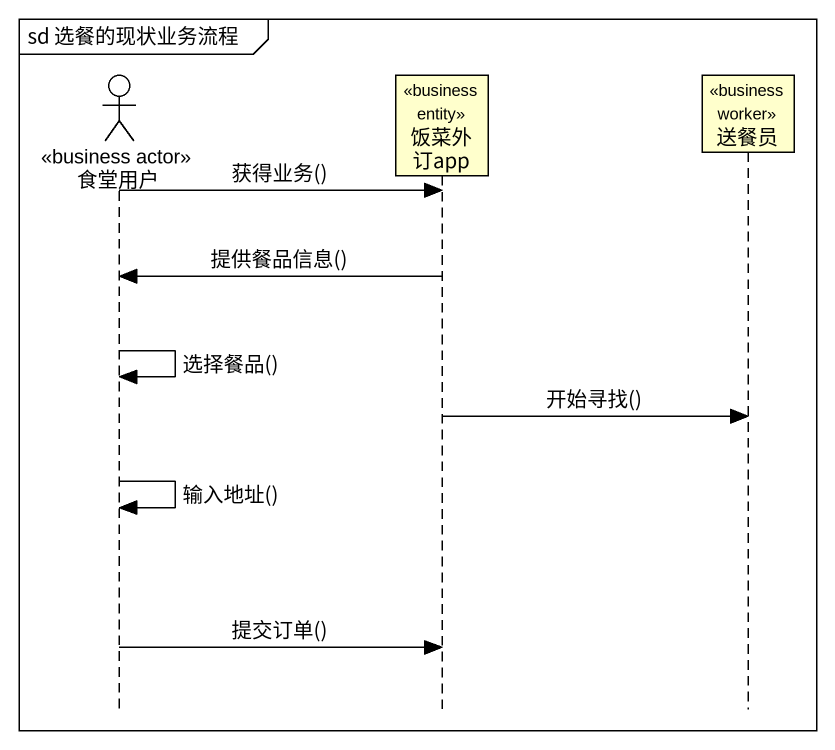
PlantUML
@startuml
mainframe sd 选餐的现状业务流程
hide footbox
actor 食堂用户 <<business actor>>
participant 饭菜外订app <<business entity>>
participant 送餐员 <<business worker>>

食堂用户 -> 饭菜外订app : 获得业务()
饭菜外订app -> 食堂用户 : 提供餐品信息()
食堂用户 -> 食堂用户 : 选择餐品()
饭菜外订app -> 送餐员 : 开始寻找()
食堂用户 -> 食堂用户 : 输入地址()
食堂用户 -> 饭菜外订app : 提交订单()
@enduml
